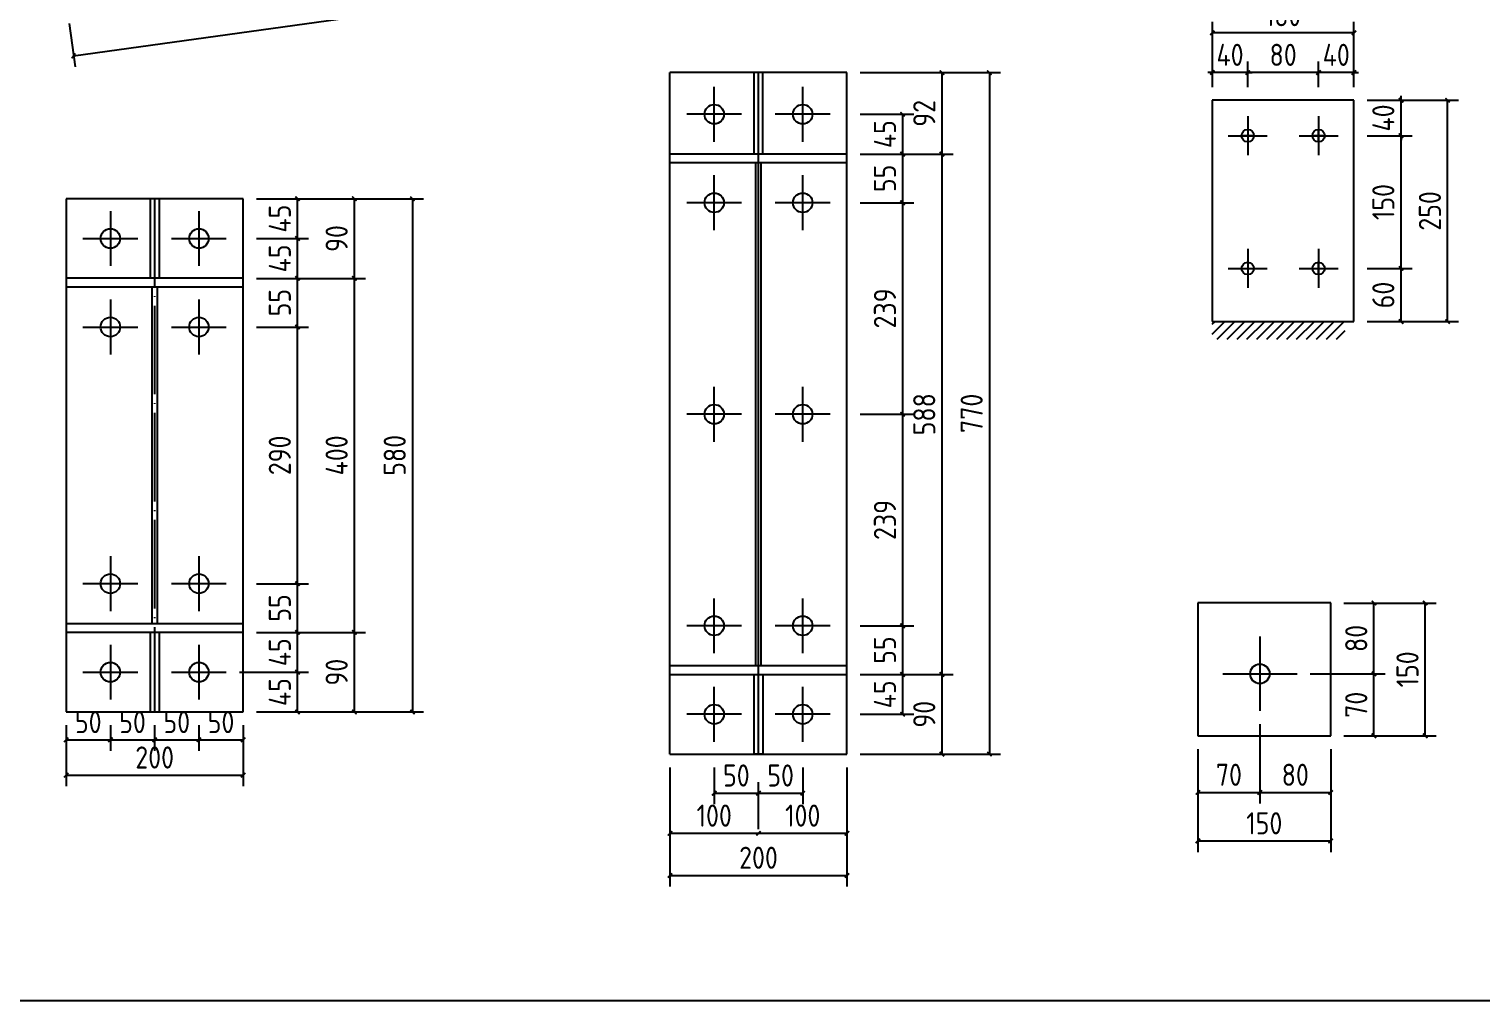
# Model space of a CAD drawing. Extents: x 810015 to 1451442, y -271755 to 145013.
# Drawn here: x 835436 to 868246, y -107811 to -85847 of the extents above; entities that cross this region are included whole.
import ezdxf

# ---------------------------------------------------------------- set-up
doc = ezdxf.new("R2010")
doc.units = 0
doc.header["$LTSCALE"] = 1000
doc.header["$MEASUREMENT"] = 0
doc.linetypes.add('DOTE', pattern=[2.42, 2, -0.2, 0.02, -0.2])
doc.styles.get("Standard").update_dxf_attribs({"font": 'gbenor.shx', "bigfont": 'gbcbig.shx'})
doc.dimstyles.get("Standard").update_dxf_attribs({"dimscale": 100, "dimtxt": 2.5, "dimasz": 1, "dimexe": 2.5, "dimexo": 3, "dimgap": 1.5, "dimtad": 1, "dimdec": 0, "dimzin": 0, "dimdsep": 46, "dimtxsty": 'Standard', "dimblk": 'ARCHTICK', "dimcen": 0.09, "dimadec": 0, "dimazin": 0, "dimtfac": 1, "dimtdec": 0, "dimtix": 1, "dimtmove": 2, "dimatfit": 3, "dimfxl": 1, "dimtolj": 1, "dimtzin": 0, "dimarcsym": 0})

# ---------------------------------------------------------------- blocks, each defined once
blk = doc.blocks.new('_ArchTick')
at = {"color": 0, "linetype": 'ByBlock', "const_width": 0.4}
blk.add_lwpolyline([(-0.5, -0.5), (0.5, 0.5)], dxfattribs=at)
blk = doc.blocks.new('*D747')
at = {"color": 0, "lineweight": -2}
for p, q in [((861874, -82175), (862010, -83151)), ((836442, -86453), (861976, -82903)), ((836341, -85725), (836476, -86701))]:
    blk.add_line(p, q, dxfattribs=at)
at = {"layer": 'Defpoints', "color": 0}
for p in [(861833, -81878), (861976, -82903), (836299, -85428)]:
    blk.add_point(p, dxfattribs=at)
at = {"color": 0, "lineweight": -2, "xscale": 100, "yscale": 100, "zscale": 100}
for p, rotation in [((861976, -82903), 7.915163459661841), ((836442, -86453), 187.9151634596619)]:
    blk.add_blockref('_ArchTick', p, dxfattribs=dict(at, rotation=rotation))
at = {"color": 0, "insert": (849154, -84282), "char_height": 500, "attachment_point": 5, "rotation": 7.9152}
blk.add_mtext('\\A1;5156', dxfattribs=at)
blk = doc.blocks.new('*D751')
at = {"color": 0, "lineweight": -2}
for p, q in [((854220, -87772), (855427, -87772)), ((855177, -87772), (855177, -88672)), ((854220, -88672), (855427, -88672))]:
    blk.add_line(p, q, dxfattribs=at)
at = {"layer": 'Defpoints', "color": 0}
for p in [(853920, -87772), (853920, -88672), (855177, -88672)]:
    blk.add_point(p, dxfattribs=at)
at = {"color": 0, "lineweight": -2, "xscale": 100, "yscale": 100, "zscale": 100}
for p, rotation in [((855177, -87772), 90), ((855177, -88672), 270)]:
    blk.add_blockref('_ArchTick', p, dxfattribs=dict(at, rotation=rotation))
at = {"color": 0, "insert": (854777, -88222), "char_height": 500, "attachment_point": 5, "rotation": 90}
blk.add_mtext('\\A1;45', dxfattribs=at)
blk = doc.blocks.new('*D752')
at = {"color": 0, "lineweight": -2}
for p, q in [((854220, -88672), (855427, -88672)), ((855177, -88672), (855177, -89772)), ((854220, -89772), (855427, -89772))]:
    blk.add_line(p, q, dxfattribs=at)
at = {"layer": 'Defpoints', "color": 0}
for p in [(853920, -88672), (853920, -89772), (855177, -89772)]:
    blk.add_point(p, dxfattribs=at)
at = {"color": 0, "lineweight": -2, "xscale": 100, "yscale": 100, "zscale": 100}
for p, rotation in [((855177, -88672), 90), ((855177, -89772), 270)]:
    blk.add_blockref('_ArchTick', p, dxfattribs=dict(at, rotation=rotation))
at = {"color": 0, "insert": (854777, -89222), "char_height": 500, "attachment_point": 5, "rotation": 90}
blk.add_mtext('\\A1;55', dxfattribs=at)
blk = doc.blocks.new('*D145')
at = {"color": 0, "lineweight": -2}
for p, q in [((854220, -89772), (855427, -89772)), ((855177, -89772), (855177, -94552)), ((854220, -94552), (855427, -94552))]:
    blk.add_line(p, q, dxfattribs=at)
at = {"layer": 'Defpoints', "color": 0}
for p in [(853920, -89772), (853920, -94552), (855177, -94552)]:
    blk.add_point(p, dxfattribs=at)
at = {"color": 0, "lineweight": -2, "xscale": 100, "yscale": 100, "zscale": 100}
for p, rotation in [((855177, -89772), 90), ((855177, -94552), 270)]:
    blk.add_blockref('_ArchTick', p, dxfattribs=dict(at, rotation=rotation))
at = {"color": 0, "insert": (854777, -92162), "char_height": 500, "attachment_point": 5, "rotation": 90}
blk.add_mtext('\\A1;239', dxfattribs=at)
blk = doc.blocks.new('*D146')
at = {"color": 0, "lineweight": -2}
for p, q in [((854220, -94552), (855427, -94552)), ((855177, -94552), (855177, -99332)), ((854220, -99332), (855427, -99332))]:
    blk.add_line(p, q, dxfattribs=at)
at = {"layer": 'Defpoints', "color": 0}
for p in [(853920, -94552), (853920, -99332), (855177, -99332)]:
    blk.add_point(p, dxfattribs=at)
at = {"color": 0, "lineweight": -2, "xscale": 100, "yscale": 100, "zscale": 100}
for p, rotation in [((855177, -94552), 90), ((855177, -99332), 270)]:
    blk.add_blockref('_ArchTick', p, dxfattribs=dict(at, rotation=rotation))
at = {"color": 0, "insert": (854777, -96942), "char_height": 500, "attachment_point": 5, "rotation": 90}
blk.add_mtext('\\A1;239', dxfattribs=at)
blk = doc.blocks.new('*D753')
at = {"color": 0, "lineweight": -2}
for p, q in [((854220, -99332), (855427, -99332)), ((855177, -99332), (855177, -100432)), ((854220, -100432), (855427, -100432))]:
    blk.add_line(p, q, dxfattribs=at)
at = {"layer": 'Defpoints', "color": 0}
for p in [(853920, -99332), (853920, -100432), (855177, -100432)]:
    blk.add_point(p, dxfattribs=at)
at = {"color": 0, "lineweight": -2, "xscale": 100, "yscale": 100, "zscale": 100}
for p, rotation in [((855177, -99332), 90), ((855177, -100432), 270)]:
    blk.add_blockref('_ArchTick', p, dxfattribs=dict(at, rotation=rotation))
at = {"color": 0, "insert": (854777, -99882), "char_height": 500, "attachment_point": 5, "rotation": 90}
blk.add_mtext('\\A1;55', dxfattribs=at)
blk = doc.blocks.new('*D754')
at = {"color": 0, "lineweight": -2}
for p, q in [((854220, -100432), (855427, -100432)), ((855177, -100432), (855177, -101332)), ((854220, -101332), (855427, -101332))]:
    blk.add_line(p, q, dxfattribs=at)
at = {"layer": 'Defpoints', "color": 0}
for p in [(853920, -100432), (853920, -101332), (855177, -101332)]:
    blk.add_point(p, dxfattribs=at)
at = {"color": 0, "lineweight": -2, "xscale": 100, "yscale": 100, "zscale": 100}
for p, rotation in [((855177, -100432), 90), ((855177, -101332), 270)]:
    blk.add_blockref('_ArchTick', p, dxfattribs=dict(at, rotation=rotation))
at = {"color": 0, "insert": (854777, -100882), "char_height": 500, "attachment_point": 5, "rotation": 90}
blk.add_mtext('\\A1;45', dxfattribs=at)
blk = doc.blocks.new('*D755')
at = {"color": 0, "lineweight": -2}
for p, q in [((854220, -86832), (856316, -86832)), ((856066, -86832), (856066, -88672)), ((854220, -88672), (856316, -88672))]:
    blk.add_line(p, q, dxfattribs=at)
at = {"layer": 'Defpoints', "color": 0}
for p in [(853920, -86832), (853920, -88672), (856066, -88672)]:
    blk.add_point(p, dxfattribs=at)
at = {"color": 0, "lineweight": -2, "xscale": 100, "yscale": 100, "zscale": 100}
for p, rotation in [((856066, -86832), 90), ((856066, -88672), 270)]:
    blk.add_blockref('_ArchTick', p, dxfattribs=dict(at, rotation=rotation))
at = {"color": 0, "insert": (855666, -87752), "char_height": 500, "attachment_point": 5, "rotation": 90}
blk.add_mtext('\\A1;92', dxfattribs=at)
blk = doc.blocks.new('*D147')
at = {"color": 0, "lineweight": -2}
for p, q in [((854220, -88672), (856316, -88672)), ((856066, -88672), (856066, -100432)), ((854220, -100432), (856316, -100432))]:
    blk.add_line(p, q, dxfattribs=at)
at = {"layer": 'Defpoints', "color": 0}
for p in [(853920, -88672), (853920, -100432), (856066, -100432)]:
    blk.add_point(p, dxfattribs=at)
at = {"color": 0, "lineweight": -2, "xscale": 100, "yscale": 100, "zscale": 100}
for p, rotation in [((856066, -88672), 90), ((856066, -100432), 270)]:
    blk.add_blockref('_ArchTick', p, dxfattribs=dict(at, rotation=rotation))
at = {"color": 0, "insert": (855666, -94552), "char_height": 500, "attachment_point": 5, "rotation": 90}
blk.add_mtext('\\A1;588', dxfattribs=at)
blk = doc.blocks.new('*D756')
at = {"color": 0, "lineweight": -2}
for p, q in [((854220, -100432), (856316, -100432)), ((856066, -100432), (856066, -102232)), ((854220, -102232), (856316, -102232))]:
    blk.add_line(p, q, dxfattribs=at)
at = {"layer": 'Defpoints', "color": 0}
for p in [(853920, -100432), (853920, -102232), (856066, -102232)]:
    blk.add_point(p, dxfattribs=at)
at = {"color": 0, "lineweight": -2, "xscale": 100, "yscale": 100, "zscale": 100}
for p, rotation in [((856066, -100432), 90), ((856066, -102232), 270)]:
    blk.add_blockref('_ArchTick', p, dxfattribs=dict(at, rotation=rotation))
at = {"color": 0, "insert": (855666, -101332), "char_height": 500, "attachment_point": 5, "rotation": 90}
blk.add_mtext('\\A1;90', dxfattribs=at)
blk = doc.blocks.new('*D148')
at = {"color": 0, "lineweight": -2}
for p, q in [((850920, -102532), (850920, -103366)), ((851920, -103932), (851920, -102866)), ((850920, -103116), (851920, -103116))]:
    blk.add_line(p, q, dxfattribs=at)
at = {"layer": 'Defpoints', "color": 0}
for p in [(850920, -102232), (851920, -103116), (851920, -104232)]:
    blk.add_point(p, dxfattribs=at)
at = {"color": 0, "lineweight": -2, "xscale": 100, "yscale": 100, "zscale": 100, "rotation": 180}
blk.add_blockref('_ArchTick', (850920, -103116), dxfattribs=at)
at = {"color": 0, "lineweight": -2, "xscale": 100, "yscale": 100, "zscale": 100}
blk.add_blockref('_ArchTick', (851920, -103116), dxfattribs=at)
at = {"color": 0, "insert": (851420, -102716), "char_height": 500, "attachment_point": 5}
blk.add_mtext('\\A1;50', dxfattribs=at)
blk = doc.blocks.new('*D149')
at = {"color": 0, "lineweight": -2}
for p, q in [((852920, -102532), (852920, -103366)), ((851920, -103932), (851920, -102866)), ((851920, -103116), (852920, -103116))]:
    blk.add_line(p, q, dxfattribs=at)
at = {"layer": 'Defpoints', "color": 0}
for p in [(852920, -102232), (852920, -103116), (851920, -104232)]:
    blk.add_point(p, dxfattribs=at)
at = {"color": 0, "lineweight": -2, "xscale": 100, "yscale": 100, "zscale": 100, "rotation": 180}
blk.add_blockref('_ArchTick', (851920, -103116), dxfattribs=at)
at = {"color": 0, "lineweight": -2, "xscale": 100, "yscale": 100, "zscale": 100}
blk.add_blockref('_ArchTick', (852920, -103116), dxfattribs=at)
at = {"color": 0, "insert": (852420, -102716), "char_height": 500, "attachment_point": 5}
blk.add_mtext('\\A1;50', dxfattribs=at)
blk = doc.blocks.new('*D150')
at = {"color": 0, "lineweight": -2}
for p, q in [((849920, -102532), (849920, -104273)), ((851920, -103932), (851920, -103773)), ((849920, -104023), (851920, -104023))]:
    blk.add_line(p, q, dxfattribs=at)
at = {"layer": 'Defpoints', "color": 0}
for p in [(849920, -102232), (851920, -104023), (851920, -104232)]:
    blk.add_point(p, dxfattribs=at)
at = {"color": 0, "lineweight": -2, "xscale": 100, "yscale": 100, "zscale": 100, "rotation": 180}
blk.add_blockref('_ArchTick', (849920, -104023), dxfattribs=at)
at = {"color": 0, "lineweight": -2, "xscale": 100, "yscale": 100, "zscale": 100}
blk.add_blockref('_ArchTick', (851920, -104023), dxfattribs=at)
at = {"color": 0, "insert": (850920, -103623), "char_height": 500, "attachment_point": 5}
blk.add_mtext('\\A1;100', dxfattribs=at)
blk = doc.blocks.new('*D151')
at = {"color": 0, "lineweight": -2}
for p, q in [((853920, -102532), (853920, -104273)), ((851920, -103932), (851920, -103773)), ((851920, -104023), (853920, -104023))]:
    blk.add_line(p, q, dxfattribs=at)
at = {"layer": 'Defpoints', "color": 0}
for p in [(853920, -102232), (851920, -104232), (853920, -104023)]:
    blk.add_point(p, dxfattribs=at)
at = {"color": 0, "lineweight": -2, "xscale": 100, "yscale": 100, "zscale": 100, "rotation": 180}
blk.add_blockref('_ArchTick', (851920, -104023), dxfattribs=at)
at = {"color": 0, "lineweight": -2, "xscale": 100, "yscale": 100, "zscale": 100}
blk.add_blockref('_ArchTick', (853920, -104023), dxfattribs=at)
at = {"color": 0, "insert": (852920, -103623), "char_height": 500, "attachment_point": 5}
blk.add_mtext('\\A1;100', dxfattribs=at)
blk = doc.blocks.new('*D757')
at = {"color": 0, "lineweight": -2}
for p, q in [((836275, -101581), (836275, -102159)), ((837275, -101581), (837275, -102159)), ((836275, -101909), (837275, -101909))]:
    blk.add_line(p, q, dxfattribs=at)
at = {"layer": 'Defpoints', "color": 0}
for p in [(836275, -101281), (837275, -101281), (837275, -101909)]:
    blk.add_point(p, dxfattribs=at)
at = {"color": 0, "lineweight": -2, "xscale": 100, "yscale": 100, "zscale": 100, "rotation": 180}
blk.add_blockref('_ArchTick', (836275, -101909), dxfattribs=at)
at = {"color": 0, "lineweight": -2, "xscale": 100, "yscale": 100, "zscale": 100}
blk.add_blockref('_ArchTick', (837275, -101909), dxfattribs=at)
at = {"color": 0, "insert": (836775, -101509), "char_height": 500, "attachment_point": 5}
blk.add_mtext('\\A1;50', dxfattribs=at)
blk = doc.blocks.new('*D758')
at = {"color": 0, "lineweight": -2}
for p, q in [((837275, -101581), (837275, -102159)), ((838275, -101581), (838275, -102159)), ((837275, -101909), (838275, -101909))]:
    blk.add_line(p, q, dxfattribs=at)
at = {"layer": 'Defpoints', "color": 0}
for p in [(837275, -101281), (838275, -101281), (838275, -101909)]:
    blk.add_point(p, dxfattribs=at)
at = {"color": 0, "lineweight": -2, "xscale": 100, "yscale": 100, "zscale": 100, "rotation": 180}
blk.add_blockref('_ArchTick', (837275, -101909), dxfattribs=at)
at = {"color": 0, "lineweight": -2, "xscale": 100, "yscale": 100, "zscale": 100}
blk.add_blockref('_ArchTick', (838275, -101909), dxfattribs=at)
at = {"color": 0, "insert": (837775, -101509), "char_height": 500, "attachment_point": 5}
blk.add_mtext('\\A1;50', dxfattribs=at)
blk = doc.blocks.new('*D759')
at = {"color": 0, "lineweight": -2}
for p, q in [((838275, -101581), (838275, -102159)), ((839275, -101581), (839275, -102159)), ((838275, -101909), (839275, -101909))]:
    blk.add_line(p, q, dxfattribs=at)
at = {"layer": 'Defpoints', "color": 0}
for p in [(838275, -101281), (839275, -101281), (839275, -101909)]:
    blk.add_point(p, dxfattribs=at)
at = {"color": 0, "lineweight": -2, "xscale": 100, "yscale": 100, "zscale": 100, "rotation": 180}
blk.add_blockref('_ArchTick', (838275, -101909), dxfattribs=at)
at = {"color": 0, "lineweight": -2, "xscale": 100, "yscale": 100, "zscale": 100}
blk.add_blockref('_ArchTick', (839275, -101909), dxfattribs=at)
at = {"color": 0, "insert": (838775, -101509), "char_height": 500, "attachment_point": 5}
blk.add_mtext('\\A1;50', dxfattribs=at)
blk = doc.blocks.new('*D760')
at = {"color": 0, "lineweight": -2}
for p, q in [((839275, -101581), (839275, -102159)), ((840275, -101581), (840275, -102159)), ((839275, -101909), (840275, -101909))]:
    blk.add_line(p, q, dxfattribs=at)
at = {"layer": 'Defpoints', "color": 0}
for p in [(839275, -101281), (840275, -101281), (840275, -101909)]:
    blk.add_point(p, dxfattribs=at)
at = {"color": 0, "lineweight": -2, "xscale": 100, "yscale": 100, "zscale": 100, "rotation": 180}
blk.add_blockref('_ArchTick', (839275, -101909), dxfattribs=at)
at = {"color": 0, "lineweight": -2, "xscale": 100, "yscale": 100, "zscale": 100}
blk.add_blockref('_ArchTick', (840275, -101909), dxfattribs=at)
at = {"color": 0, "insert": (839775, -101509), "char_height": 500, "attachment_point": 5}
blk.add_mtext('\\A1;50', dxfattribs=at)
blk = doc.blocks.new('*D152')
at = {"color": 0, "lineweight": -2}
for p, q in [((836275, -101581), (836275, -102959)), ((840275, -101581), (840275, -102959)), ((836275, -102709), (840275, -102709))]:
    blk.add_line(p, q, dxfattribs=at)
at = {"layer": 'Defpoints', "color": 0}
for p in [(836275, -101281), (840275, -101281), (840275, -102709)]:
    blk.add_point(p, dxfattribs=at)
at = {"color": 0, "lineweight": -2, "xscale": 100, "yscale": 100, "zscale": 100, "rotation": 180}
blk.add_blockref('_ArchTick', (836275, -102709), dxfattribs=at)
at = {"color": 0, "lineweight": -2, "xscale": 100, "yscale": 100, "zscale": 100}
blk.add_blockref('_ArchTick', (840275, -102709), dxfattribs=at)
at = {"color": 0, "insert": (838275, -102309), "char_height": 500, "attachment_point": 5}
blk.add_mtext('\\A1;200', dxfattribs=at)
blk = doc.blocks.new('*D761')
at = {"color": 0, "lineweight": -2}
for p, q in [((840575, -99481), (841753, -99481)), ((841503, -100381), (841503, -99481)), ((840195, -100381), (841753, -100381))]:
    blk.add_line(p, q, dxfattribs=at)
at = {"layer": 'Defpoints', "color": 0}
for p in [(840275, -99481), (841503, -99481), (839895, -100381)]:
    blk.add_point(p, dxfattribs=at)
at = {"color": 0, "lineweight": -2, "xscale": 100, "yscale": 100, "zscale": 100}
for p, rotation in [((841503, -99481), 90), ((841503, -100381), 270)]:
    blk.add_blockref('_ArchTick', p, dxfattribs=dict(at, rotation=rotation))
at = {"color": 0, "insert": (841103, -99931), "char_height": 500, "attachment_point": 5, "rotation": 90}
blk.add_mtext('\\A1;45', dxfattribs=at)
blk = doc.blocks.new('*D762')
at = {"color": 0, "lineweight": -2}
for p, q in [((840575, -98381), (841753, -98381)), ((841503, -99481), (841503, -98381)), ((840575, -99481), (841753, -99481))]:
    blk.add_line(p, q, dxfattribs=at)
at = {"layer": 'Defpoints', "color": 0}
for p in [(840275, -98381), (841503, -98381), (840275, -99481)]:
    blk.add_point(p, dxfattribs=at)
at = {"color": 0, "lineweight": -2, "xscale": 100, "yscale": 100, "zscale": 100}
for p, rotation in [((841503, -98381), 90), ((841503, -99481), 270)]:
    blk.add_blockref('_ArchTick', p, dxfattribs=dict(at, rotation=rotation))
at = {"color": 0, "insert": (841103, -98931), "char_height": 500, "attachment_point": 5, "rotation": 90}
blk.add_mtext('\\A1;55', dxfattribs=at)
blk = doc.blocks.new('*D153')
at = {"color": 0, "lineweight": -2}
for p, q in [((840575, -92581), (841753, -92581)), ((841503, -98381), (841503, -92581)), ((840575, -98381), (841753, -98381))]:
    blk.add_line(p, q, dxfattribs=at)
at = {"layer": 'Defpoints', "color": 0}
for p in [(840275, -92581), (841503, -92581), (840275, -98381)]:
    blk.add_point(p, dxfattribs=at)
at = {"color": 0, "lineweight": -2, "xscale": 100, "yscale": 100, "zscale": 100}
for p, rotation in [((841503, -92581), 90), ((841503, -98381), 270)]:
    blk.add_blockref('_ArchTick', p, dxfattribs=dict(at, rotation=rotation))
at = {"color": 0, "insert": (841103, -95481), "char_height": 500, "attachment_point": 5, "rotation": 90}
blk.add_mtext('\\A1;290', dxfattribs=at)
blk = doc.blocks.new('*D763')
at = {"color": 0, "lineweight": -2}
for p, q in [((840575, -91481), (841753, -91481)), ((841503, -92581), (841503, -91481)), ((840575, -92581), (841753, -92581))]:
    blk.add_line(p, q, dxfattribs=at)
at = {"layer": 'Defpoints', "color": 0}
for p in [(840275, -91481), (841503, -91481), (840275, -92581)]:
    blk.add_point(p, dxfattribs=at)
at = {"color": 0, "lineweight": -2, "xscale": 100, "yscale": 100, "zscale": 100}
for p, rotation in [((841503, -91481), 90), ((841503, -92581), 270)]:
    blk.add_blockref('_ArchTick', p, dxfattribs=dict(at, rotation=rotation))
at = {"color": 0, "insert": (841103, -92031), "char_height": 500, "attachment_point": 5, "rotation": 90}
blk.add_mtext('\\A1;55', dxfattribs=at)
blk = doc.blocks.new('*D764')
at = {"color": 0, "lineweight": -2}
for p, q in [((840575, -90581), (841753, -90581)), ((841503, -91481), (841503, -90581)), ((840575, -91481), (841753, -91481))]:
    blk.add_line(p, q, dxfattribs=at)
at = {"layer": 'Defpoints', "color": 0}
for p in [(840275, -90581), (841503, -90581), (840275, -91481)]:
    blk.add_point(p, dxfattribs=at)
at = {"color": 0, "lineweight": -2, "xscale": 100, "yscale": 100, "zscale": 100}
for p, rotation in [((841503, -90581), 90), ((841503, -91481), 270)]:
    blk.add_blockref('_ArchTick', p, dxfattribs=dict(at, rotation=rotation))
at = {"color": 0, "insert": (841103, -91031), "char_height": 500, "attachment_point": 5, "rotation": 90}
blk.add_mtext('\\A1;45', dxfattribs=at)
blk = doc.blocks.new('*D765')
at = {"color": 0, "lineweight": -2}
for p, q in [((840575, -89681), (841753, -89681)), ((841503, -90581), (841503, -89681)), ((840575, -90581), (841753, -90581))]:
    blk.add_line(p, q, dxfattribs=at)
at = {"layer": 'Defpoints', "color": 0}
for p in [(840275, -89681), (841503, -89681), (840275, -90581)]:
    blk.add_point(p, dxfattribs=at)
at = {"color": 0, "lineweight": -2, "xscale": 100, "yscale": 100, "zscale": 100}
for p, rotation in [((841503, -89681), 90), ((841503, -90581), 270)]:
    blk.add_blockref('_ArchTick', p, dxfattribs=dict(at, rotation=rotation))
at = {"color": 0, "insert": (841103, -90131), "char_height": 500, "attachment_point": 5, "rotation": 90}
blk.add_mtext('\\A1;45', dxfattribs=at)
blk = doc.blocks.new('*D154')
at = {"color": 0, "lineweight": -2}
for p, q in [((840195, -100381), (841753, -100381)), ((841503, -101281), (841503, -100381)), ((840575, -101281), (841753, -101281))]:
    blk.add_line(p, q, dxfattribs=at)
at = {"layer": 'Defpoints', "color": 0}
for p in [(839895, -100381), (841503, -100381), (840275, -101281)]:
    blk.add_point(p, dxfattribs=at)
at = {"color": 0, "lineweight": -2, "xscale": 100, "yscale": 100, "zscale": 100}
for p, rotation in [((841503, -100381), 90), ((841503, -101281), 270)]:
    blk.add_blockref('_ArchTick', p, dxfattribs=dict(at, rotation=rotation))
at = {"color": 0, "insert": (841103, -100831), "char_height": 500, "attachment_point": 5, "rotation": 90}
blk.add_mtext('\\A1;45', dxfattribs=at)
blk = doc.blocks.new('*D155')
at = {"color": 0, "lineweight": -2}
for p, q in [((840575, -99481), (843038, -99481)), ((842788, -101281), (842788, -99481)), ((840575, -101281), (843038, -101281))]:
    blk.add_line(p, q, dxfattribs=at)
at = {"layer": 'Defpoints', "color": 0}
for p in [(840275, -99481), (842788, -99481), (840275, -101281)]:
    blk.add_point(p, dxfattribs=at)
at = {"color": 0, "lineweight": -2, "xscale": 100, "yscale": 100, "zscale": 100}
for p, rotation in [((842788, -99481), 90), ((842788, -101281), 270)]:
    blk.add_blockref('_ArchTick', p, dxfattribs=dict(at, rotation=rotation))
at = {"color": 0, "insert": (842388, -100381), "char_height": 500, "attachment_point": 5, "rotation": 90}
blk.add_mtext('\\A1;90', dxfattribs=at)
blk = doc.blocks.new('*D156')
at = {"color": 0, "lineweight": -2}
for p, q in [((840575, -91481), (843038, -91481)), ((842788, -99481), (842788, -91481)), ((840575, -99481), (843038, -99481))]:
    blk.add_line(p, q, dxfattribs=at)
at = {"layer": 'Defpoints', "color": 0}
for p in [(840275, -91481), (842788, -91481), (840275, -99481)]:
    blk.add_point(p, dxfattribs=at)
at = {"color": 0, "lineweight": -2, "xscale": 100, "yscale": 100, "zscale": 100}
for p, rotation in [((842788, -91481), 90), ((842788, -99481), 270)]:
    blk.add_blockref('_ArchTick', p, dxfattribs=dict(at, rotation=rotation))
at = {"color": 0, "insert": (842388, -95481), "char_height": 500, "attachment_point": 5, "rotation": 90}
blk.add_mtext('\\A1;400', dxfattribs=at)
blk = doc.blocks.new('*D157')
at = {"color": 0, "lineweight": -2}
for p, q in [((840575, -89681), (843038, -89681)), ((842788, -91481), (842788, -89681)), ((840575, -91481), (843038, -91481))]:
    blk.add_line(p, q, dxfattribs=at)
at = {"layer": 'Defpoints', "color": 0}
for p in [(840275, -89681), (842788, -89681), (840275, -91481)]:
    blk.add_point(p, dxfattribs=at)
at = {"color": 0, "lineweight": -2, "xscale": 100, "yscale": 100, "zscale": 100}
for p, rotation in [((842788, -89681), 90), ((842788, -91481), 270)]:
    blk.add_blockref('_ArchTick', p, dxfattribs=dict(at, rotation=rotation))
at = {"color": 0, "insert": (842388, -90581), "char_height": 500, "attachment_point": 5, "rotation": 90}
blk.add_mtext('\\A1;90', dxfattribs=at)
blk = doc.blocks.new('*D766')
at = {"color": 0, "lineweight": -2}
for p, q in [((863250, -101558), (863250, -103350)), ((861850, -102118), (861850, -103350)), ((861850, -103100), (863250, -103100))]:
    blk.add_line(p, q, dxfattribs=at)
at = {"layer": 'Defpoints', "color": 0}
for p in [(863250, -101258), (861850, -101818), (863250, -103100)]:
    blk.add_point(p, dxfattribs=at)
at = {"color": 0, "lineweight": -2, "xscale": 100, "yscale": 100, "zscale": 100, "rotation": 180}
blk.add_blockref('_ArchTick', (861850, -103100), dxfattribs=at)
at = {"color": 0, "lineweight": -2, "xscale": 100, "yscale": 100, "zscale": 100}
blk.add_blockref('_ArchTick', (863250, -103100), dxfattribs=at)
at = {"color": 0, "insert": (862550, -102700), "char_height": 500, "attachment_point": 5}
blk.add_mtext('\\A1;70', dxfattribs=at)
blk = doc.blocks.new('*D767')
at = {"color": 0, "lineweight": -2}
for p, q in [((863250, -101558), (863250, -103350)), ((864850, -102118), (864850, -103350)), ((863250, -103100), (864850, -103100))]:
    blk.add_line(p, q, dxfattribs=at)
at = {"layer": 'Defpoints', "color": 0}
for p in [(863250, -101258), (864850, -101818), (864850, -103100)]:
    blk.add_point(p, dxfattribs=at)
at = {"color": 0, "lineweight": -2, "xscale": 100, "yscale": 100, "zscale": 100, "rotation": 180}
blk.add_blockref('_ArchTick', (863250, -103100), dxfattribs=at)
at = {"color": 0, "lineweight": -2, "xscale": 100, "yscale": 100, "zscale": 100}
blk.add_blockref('_ArchTick', (864850, -103100), dxfattribs=at)
at = {"color": 0, "insert": (864050, -102700), "char_height": 500, "attachment_point": 5}
blk.add_mtext('\\A1;80', dxfattribs=at)
blk = doc.blocks.new('*D768')
at = {"color": 0, "lineweight": -2}
for p, q in [((864390, -100418), (866078, -100418)), ((865828, -101818), (865828, -100418)), ((865150, -101818), (866078, -101818))]:
    blk.add_line(p, q, dxfattribs=at)
at = {"layer": 'Defpoints', "color": 0}
for p in [(864090, -100418), (865828, -100418), (864850, -101818)]:
    blk.add_point(p, dxfattribs=at)
at = {"color": 0, "lineweight": -2, "xscale": 100, "yscale": 100, "zscale": 100}
for p, rotation in [((865828, -100418), 90), ((865828, -101818), 270)]:
    blk.add_blockref('_ArchTick', p, dxfattribs=dict(at, rotation=rotation))
at = {"color": 0, "insert": (865428, -101118), "char_height": 500, "attachment_point": 5, "rotation": 90}
blk.add_mtext('\\A1;70', dxfattribs=at)
blk = doc.blocks.new('*D769')
at = {"color": 0, "lineweight": -2}
for p, q in [((865150, -98818), (866078, -98818)), ((865828, -100418), (865828, -98818)), ((864390, -100418), (866078, -100418))]:
    blk.add_line(p, q, dxfattribs=at)
at = {"layer": 'Defpoints', "color": 0}
for p in [(864850, -98818), (865828, -98818), (864090, -100418)]:
    blk.add_point(p, dxfattribs=at)
at = {"color": 0, "lineweight": -2, "xscale": 100, "yscale": 100, "zscale": 100}
for p, rotation in [((865828, -98818), 90), ((865828, -100418), 270)]:
    blk.add_blockref('_ArchTick', p, dxfattribs=dict(at, rotation=rotation))
at = {"color": 0, "insert": (865428, -99618), "char_height": 500, "attachment_point": 5, "rotation": 90}
blk.add_mtext('\\A1;80', dxfattribs=at)
blk = doc.blocks.new('*D158')
at = {"color": 0, "lineweight": -2}
for p, q in [((861850, -102118), (861850, -104446)), ((864850, -102118), (864850, -104446)), ((861850, -104196), (864850, -104196))]:
    blk.add_line(p, q, dxfattribs=at)
at = {"layer": 'Defpoints', "color": 0}
for p in [(861850, -101818), (864850, -101818), (864850, -104196)]:
    blk.add_point(p, dxfattribs=at)
at = {"color": 0, "lineweight": -2, "xscale": 100, "yscale": 100, "zscale": 100, "rotation": 180}
blk.add_blockref('_ArchTick', (861850, -104196), dxfattribs=at)
at = {"color": 0, "lineweight": -2, "xscale": 100, "yscale": 100, "zscale": 100}
blk.add_blockref('_ArchTick', (864850, -104196), dxfattribs=at)
at = {"color": 0, "insert": (863350, -103796), "char_height": 500, "attachment_point": 5}
blk.add_mtext('\\A1;150', dxfattribs=at)
blk = doc.blocks.new('*D159')
at = {"color": 0, "lineweight": -2}
for p, q in [((865150, -98818), (867236, -98818)), ((866986, -101818), (866986, -98818)), ((865150, -101818), (867236, -101818))]:
    blk.add_line(p, q, dxfattribs=at)
at = {"layer": 'Defpoints', "color": 0}
for p in [(864850, -98818), (866986, -98818), (864850, -101818)]:
    blk.add_point(p, dxfattribs=at)
at = {"color": 0, "lineweight": -2, "xscale": 100, "yscale": 100, "zscale": 100}
for p, rotation in [((866986, -98818), 90), ((866986, -101818), 270)]:
    blk.add_blockref('_ArchTick', p, dxfattribs=dict(at, rotation=rotation))
at = {"color": 0, "insert": (866586, -100318), "char_height": 500, "attachment_point": 5, "rotation": 90}
blk.add_mtext('\\A1;150', dxfattribs=at)
blk = doc.blocks.new('*D771')
at = {"color": 0, "lineweight": -2}
for p, q in [((865676, -91257), (866690, -91257)), ((866440, -92457), (866440, -91257)), ((865676, -92457), (866690, -92457))]:
    blk.add_line(p, q, dxfattribs=at)
at = {"layer": 'Defpoints', "color": 0}
for p in [(865376, -91257), (866440, -91257), (865376, -92457)]:
    blk.add_point(p, dxfattribs=at)
at = {"color": 0, "lineweight": -2, "xscale": 100, "yscale": 100, "zscale": 100}
for p, rotation in [((866440, -91257), 90), ((866440, -92457), 270)]:
    blk.add_blockref('_ArchTick', p, dxfattribs=dict(at, rotation=rotation))
at = {"color": 0, "insert": (866040, -91857), "char_height": 500, "attachment_point": 5, "rotation": 90}
blk.add_mtext('\\A1;60', dxfattribs=at)
blk = doc.blocks.new('*D160')
at = {"color": 0, "lineweight": -2}
for p, q in [((865676, -88257), (866690, -88257)), ((866440, -91257), (866440, -88257)), ((865676, -91257), (866690, -91257))]:
    blk.add_line(p, q, dxfattribs=at)
at = {"layer": 'Defpoints', "color": 0}
for p in [(865376, -88257), (866440, -88257), (865376, -91257)]:
    blk.add_point(p, dxfattribs=at)
at = {"color": 0, "lineweight": -2, "xscale": 100, "yscale": 100, "zscale": 100}
for p, rotation in [((866440, -88257), 90), ((866440, -91257), 270)]:
    blk.add_blockref('_ArchTick', p, dxfattribs=dict(at, rotation=rotation))
at = {"color": 0, "insert": (866040, -89757), "char_height": 500, "attachment_point": 5, "rotation": 90}
blk.add_mtext('\\A1;150', dxfattribs=at)
blk = doc.blocks.new('*D772')
at = {"color": 0, "lineweight": -2}
for p, q in [((865676, -87457), (866690, -87457)), ((866440, -87457), (866440, -87357)), ((866440, -88257), (866440, -87457)), ((865676, -88257), (866690, -88257)), ((866440, -88257), (866440, -88357))]:
    blk.add_line(p, q, dxfattribs=at)
at = {"layer": 'Defpoints', "color": 0}
for p in [(865376, -87457), (866440, -87457), (865376, -88257)]:
    blk.add_point(p, dxfattribs=at)
at = {"color": 0, "lineweight": -2, "xscale": 100, "yscale": 100, "zscale": 100}
for p, rotation in [((866440, -87457), 270), ((866440, -88257), 90)]:
    blk.add_blockref('_ArchTick', p, dxfattribs=dict(at, rotation=rotation))
at = {"color": 0, "insert": (866040, -87857), "char_height": 500, "attachment_point": 5, "rotation": 90}
blk.add_mtext('\\A1;40', dxfattribs=at)
blk = doc.blocks.new('*D161')
at = {"color": 0, "lineweight": -2}
for p, q in [((864576, -87157), (864576, -86580)), ((865376, -87157), (865376, -86580)), ((864576, -86830), (864476, -86830)), ((865376, -86830), (864576, -86830)), ((865376, -86830), (865476, -86830))]:
    blk.add_line(p, q, dxfattribs=at)
at = {"layer": 'Defpoints', "color": 0}
for p in [(864576, -86830), (864576, -87457), (865376, -87457)]:
    blk.add_point(p, dxfattribs=at)
at = {"color": 0, "lineweight": -2, "xscale": 100, "yscale": 100, "zscale": 100}
blk.add_blockref('_ArchTick', (864576, -86830), dxfattribs=at)
at = {"color": 0, "lineweight": -2, "xscale": 100, "yscale": 100, "zscale": 100, "rotation": 180}
blk.add_blockref('_ArchTick', (865376, -86830), dxfattribs=at)
at = {"color": 0, "insert": (864976, -86430), "char_height": 500, "attachment_point": 5}
blk.add_mtext('\\A1;40', dxfattribs=at)
blk = doc.blocks.new('*D162')
at = {"color": 0, "lineweight": -2}
for p, q in [((862976, -87157), (862976, -86580)), ((864576, -87157), (864576, -86580)), ((864576, -86830), (862976, -86830))]:
    blk.add_line(p, q, dxfattribs=at)
at = {"layer": 'Defpoints', "color": 0}
for p in [(862976, -86830), (862976, -87457), (864576, -87457)]:
    blk.add_point(p, dxfattribs=at)
at = {"color": 0, "lineweight": -2, "xscale": 100, "yscale": 100, "zscale": 100, "rotation": 180}
blk.add_blockref('_ArchTick', (862976, -86830), dxfattribs=at)
at = {"color": 0, "lineweight": -2, "xscale": 100, "yscale": 100, "zscale": 100}
blk.add_blockref('_ArchTick', (864576, -86830), dxfattribs=at)
at = {"color": 0, "insert": (863776, -86430), "char_height": 500, "attachment_point": 5}
blk.add_mtext('\\A1;80', dxfattribs=at)
blk = doc.blocks.new('*D773')
at = {"color": 0, "lineweight": -2}
for p, q in [((862176, -87157), (862176, -86580)), ((862976, -87157), (862976, -86580)), ((862176, -86830), (862076, -86830)), ((862976, -86830), (862176, -86830)), ((862976, -86830), (863076, -86830))]:
    blk.add_line(p, q, dxfattribs=at)
at = {"layer": 'Defpoints', "color": 0}
for p in [(862176, -86830), (862176, -87457), (862976, -87457)]:
    blk.add_point(p, dxfattribs=at)
at = {"color": 0, "lineweight": -2, "xscale": 100, "yscale": 100, "zscale": 100}
blk.add_blockref('_ArchTick', (862176, -86830), dxfattribs=at)
at = {"color": 0, "lineweight": -2, "xscale": 100, "yscale": 100, "zscale": 100, "rotation": 180}
blk.add_blockref('_ArchTick', (862976, -86830), dxfattribs=at)
at = {"color": 0, "insert": (862576, -86430), "char_height": 500, "attachment_point": 5}
blk.add_mtext('\\A1;40', dxfattribs=at)
blk = doc.blocks.new('*D163')
at = {"color": 0, "lineweight": -2}
for p, q in [((865676, -87457), (867742, -87457)), ((867492, -92457), (867492, -87457)), ((865676, -92457), (867742, -92457))]:
    blk.add_line(p, q, dxfattribs=at)
at = {"layer": 'Defpoints', "color": 0}
for p in [(865376, -87457), (867492, -87457), (865376, -92457)]:
    blk.add_point(p, dxfattribs=at)
at = {"color": 0, "lineweight": -2, "xscale": 100, "yscale": 100, "zscale": 100}
for p, rotation in [((867492, -87457), 90), ((867492, -92457), 270)]:
    blk.add_blockref('_ArchTick', p, dxfattribs=dict(at, rotation=rotation))
at = {"color": 0, "insert": (867092, -89957), "char_height": 500, "attachment_point": 5, "rotation": 90}
blk.add_mtext('\\A1;250', dxfattribs=at)
blk = doc.blocks.new('*D164')
at = {"color": 0, "lineweight": -2}
for p, q in [((862176, -87157), (862176, -85683)), ((865376, -85933), (862176, -85933)), ((865376, -87157), (865376, -85683))]:
    blk.add_line(p, q, dxfattribs=at)
at = {"layer": 'Defpoints', "color": 0}
for p in [(862176, -85933), (862176, -87457), (865376, -87457)]:
    blk.add_point(p, dxfattribs=at)
at = {"color": 0, "lineweight": -2, "xscale": 100, "yscale": 100, "zscale": 100, "rotation": 180}
blk.add_blockref('_ArchTick', (862176, -85933), dxfattribs=at)
at = {"color": 0, "lineweight": -2, "xscale": 100, "yscale": 100, "zscale": 100}
blk.add_blockref('_ArchTick', (865376, -85933), dxfattribs=at)
at = {"color": 0, "insert": (863776, -85533), "char_height": 500, "attachment_point": 5}
blk.add_mtext('\\A1;160', dxfattribs=at)
blk = doc.blocks.new('*D396')
at = {"color": 0, "lineweight": -2}
for p, q in [((854220, -86832), (857387, -86832)), ((857137, -86832), (857137, -102232)), ((854220, -102232), (857387, -102232))]:
    blk.add_line(p, q, dxfattribs=at)
at = {"layer": 'Defpoints', "color": 0}
for p in [(853920, -86832), (853920, -102232), (857137, -102232)]:
    blk.add_point(p, dxfattribs=at)
at = {"color": 0, "lineweight": -2, "xscale": 100, "yscale": 100, "zscale": 100}
for p, rotation in [((857137, -86832), 90), ((857137, -102232), 270)]:
    blk.add_blockref('_ArchTick', p, dxfattribs=dict(at, rotation=rotation))
at = {"color": 0, "insert": (856737, -94532), "char_height": 500, "attachment_point": 5, "rotation": 90}
blk.add_mtext('\\A1;770', dxfattribs=at)
blk = doc.blocks.new('*D1195')
at = {"color": 0, "lineweight": -2}
for p, q in [((849920, -102532), (849920, -105225)), ((853920, -102532), (853920, -105225)), ((849920, -104975), (853920, -104975))]:
    blk.add_line(p, q, dxfattribs=at)
at = {"layer": 'Defpoints', "color": 0}
for p in [(849920, -102232), (853920, -102232), (853920, -104975)]:
    blk.add_point(p, dxfattribs=at)
at = {"color": 0, "lineweight": -2, "xscale": 100, "yscale": 100, "zscale": 100, "rotation": 180}
blk.add_blockref('_ArchTick', (849920, -104975), dxfattribs=at)
at = {"color": 0, "lineweight": -2, "xscale": 100, "yscale": 100, "zscale": 100}
blk.add_blockref('_ArchTick', (853920, -104975), dxfattribs=at)
at = {"color": 0, "insert": (851920, -104575), "char_height": 500, "attachment_point": 5}
blk.add_mtext('\\A1;200', dxfattribs=at)
blk = doc.blocks.new('*D397')
at = {"color": 0, "lineweight": -2}
for p, q in [((840575, -89681), (844350, -89681)), ((844100, -89681), (844100, -101281)), ((840575, -101281), (844350, -101281))]:
    blk.add_line(p, q, dxfattribs=at)
at = {"layer": 'Defpoints', "color": 0}
for p in [(840275, -89681), (840275, -101281), (844100, -101281)]:
    blk.add_point(p, dxfattribs=at)
at = {"color": 0, "lineweight": -2, "xscale": 100, "yscale": 100, "zscale": 100}
for p, rotation in [((844100, -89681), 90), ((844100, -101281), 270)]:
    blk.add_blockref('_ArchTick', p, dxfattribs=dict(at, rotation=rotation))
at = {"color": 0, "insert": (843700, -95481), "char_height": 500, "attachment_point": 5, "rotation": 90}
blk.add_mtext('\\A1;580', dxfattribs=at)

msp = doc.modelspace()

# ---------------------------------------------------------------- hatches: boundary and pattern name
h = msp.add_hatch()
h.set_pattern_fill('ANSI31', color=2, scale=100, style=0)
h.set_pattern_definition([(45, (-1283864.44, 1822763.43), (-112.2532015, 112.2532015), [])])
h.paths.add_polyline_path([(865175.6, -92456.6), (862175.6, -92456.6), (862175.6, -92856.6), (865175.6, -92856.6)])

# ---------------------------------------------------------------- linework, layer by layer
at = {"color": 2}
for p, q in [((853919.8, -86832.4), (849919.8, -86832.4)), ((849919.8, -102232.4), (849919.8, -86832.4)), ((851819.8, -88672.4), (851819.8, -86832.4)), ((852019.8, -88672.4), (852019.8, -86832.4)), ((853919.8, -102232.4), (853919.8, -86832.4)), ((865375.6, -87456.6), (862175.6, -87456.6)), ((862175.6, -87456.6), (862175.6, -92456.6)), ((865375.6, -92456.6), (865375.6, -87456.6)), ((862975.6, -87816.6), (862975.6, -88696.6)), ((864575.6, -87816.6), (864575.6, -88696.6)), ((862535.6, -88256.6), (863415.6, -88256.6)), ((863115.6, -88256.6), (862835.6, -88256.6)), ((862975.6, -88116.6), (862975.6, -88256.6)), ((864135.6, -88256.6), (865015.6, -88256.6)), ((864715.6, -88256.6), (864435.6, -88256.6)), ((864575.6, -88396.6), (864575.6, -88116.6)), ((840274.7, -89680.5), (836274.7, -89680.5)), ((836274.7, -89680.5), (836274.7, -101280.5)), ((840274.7, -101280.5), (840274.7, -89680.5)), ((837274.7, -89960.5), (837274.7, -91200.5)), ((839274.7, -89960.5), (839274.7, -91200.5)), ((836654.7, -90580.5), (837894.7, -90580.5)), ((838654.7, -90580.5), (839894.7, -90580.5)), ((862975.6, -90816.6), (862975.6, -91696.6)), ((864575.6, -90816.6), (864575.6, -91696.6)), ((864575.6, -91396.6), (864575.6, -91116.6)), ((862535.6, -91256.6), (863415.6, -91256.6)), ((864135.6, -91256.6), (865015.6, -91256.6)), ((864575.6, -91256.6), (864715.6, -91256.6)), ((837274.7, -91960.5), (837274.7, -93200.5)), ((839274.7, -91960.5), (839274.7, -93200.5)), ((862175.6, -92456.6), (865375.6, -92456.6)), ((836654.7, -92580.5), (837894.7, -92580.5)), ((838654.7, -92580.5), (839894.7, -92580.5)), ((837274.7, -97760.5), (837274.7, -99000.5)), ((839274.7, -97760.5), (839274.7, -99000.5)), ((836654.7, -98380.5), (837894.7, -98380.5)), ((838654.7, -98380.5), (839894.7, -98380.5)), ((861850, -98817.7), (861850, -101817.7)), ((864850, -98817.7), (861850, -98817.7)), ((864850, -101817.7), (864850, -98817.7)), ((837274.7, -99760.5), (837274.7, -101000.5)), ((839274.7, -99760.5), (839274.7, -101000.5)), ((836654.7, -100380.5), (837894.7, -100380.5)), ((838654.7, -100380.5), (839894.7, -100380.5)), ((851819.8, -102232.4), (851819.8, -100432.4)), ((852019.8, -100432.4), (852019.8, -102232.4)), ((836274.7, -101280.5), (840274.7, -101280.5)), ((861850, -101817.7), (864850, -101817.7)), ((849919.8, -102232.4), (853919.8, -102232.4)), ((852019.8, -102232.4), (851819.8, -102232.4))]:
    msp.add_line(p, q, dxfattribs=at)
at = {"color": 1}
msp.add_line((851919.8, -102232.4), (851919.8, -86832.4), dxfattribs=at)
for p, q in [((850919.8, -88392.4), (850919.8, -87152.4)), ((852919.8, -88392.4), (852919.8, -87152.4)), ((851539.8, -87772.4), (850299.8, -87772.4)), ((853539.8, -87772.4), (852299.8, -87772.4)), ((850919.8, -90392.4), (850919.8, -89152.4)), ((852919.8, -90392.4), (852919.8, -89152.4)), ((851539.8, -89772.4), (850299.8, -89772.4)), ((853539.8, -89772.4), (852299.8, -89772.4)), ((850919.8, -95172.4), (850919.8, -93932.4)), ((852919.8, -95172.4), (852919.8, -93932.4)), ((851539.8, -94552.4), (850299.8, -94552.4)), ((853539.8, -94552.4), (852299.8, -94552.4)), ((850919.8, -99952.4), (850919.8, -98712.4)), ((852919.8, -99952.4), (852919.8, -98712.4)), ((851539.8, -99332.4), (850299.8, -99332.4)), ((853539.8, -99332.4), (852299.8, -99332.4)), ((863250, -99577.7), (863250, -101257.7)), ((850919.8, -101952.4), (850919.8, -100712.4)), ((852919.8, -101952.4), (852919.8, -100712.4)), ((862410, -100417.7), (864090, -100417.7)), ((851539.8, -101332.4), (850299.8, -101332.4)), ((853539.8, -101332.4), (852299.8, -101332.4))]:
    msp.add_line(p, q)
at = {"color": 4}
for p, q in [((853919.8, -88672.4), (849919.8, -88672.4)), ((853919.8, -88872.4), (849919.8, -88872.4)), ((851859.8, -100232.4), (851859.8, -88872.4)), ((851979.8, -100232.4), (851979.8, -88872.4)), ((840274.7, -91480.5), (836274.7, -91480.5)), ((840274.7, -91680.5), (836274.7, -91680.5)), ((838214.7, -91680.5), (838214.7, -99280.5)), ((838334.7, -91680.5), (838334.7, -99280.5)), ((836274.7, -99280.5), (840274.7, -99280.5)), ((836274.7, -99480.5), (840274.7, -99480.5)), ((849919.8, -100232.4), (853919.8, -100232.4)), ((849919.8, -100432.4), (853919.8, -100432.4))]:
    msp.add_line(p, q, dxfattribs=at)
at = {"color": 2, "linetype": 'DOTE'}
for p, q in [((838174.7, -89680.5), (838174.7, -91480.5)), ((838374.7, -89680.5), (838374.7, -91480.5)), ((838174.7, -99480.5), (838174.7, -101280.5)), ((838374.7, -99480.5), (838374.7, -101280.5))]:
    msp.add_line(p, q, dxfattribs=at)
at = {"color": 1, "linetype": 'DOTE'}
msp.add_line((838274.7, -89680.5), (838274.7, -101280.5), dxfattribs=at)
msp.add_lwpolyline([(832304.7, -65846.1), (886905.7, -65846.1), (886905.7, -107811.3), (832304.7, -107811.3)], close=True)
for centre in [(850919.8, -87772.4), (852919.8, -87772.4), (850919.8, -89772.4), (852919.8, -89772.4), (850919.8, -94552.4), (852919.8, -94552.4), (850919.8, -99332.4), (852919.8, -99332.4), (850919.8, -101332.4), (852919.8, -101332.4)]:
    msp.add_circle(centre, 220)
at = {"color": 2}
for centre, radius in [((862975.6, -88256.6), 140), ((864575.6, -88256.6), 140), ((837274.7, -90580.5), 220), ((839274.7, -90580.5), 220), ((862975.6, -91256.6), 140), ((864575.6, -91256.6), 140), ((837274.7, -92580.5), 220), ((839274.7, -92580.5), 220), ((837274.7, -98380.5), 220), ((839274.7, -98380.5), 220), ((837274.7, -100380.5), 220), ((839274.7, -100380.5), 220)]:
    msp.add_circle(centre, radius, dxfattribs=at)
at = {"color": 0}
msp.add_circle((863250, -100417.7), 220, dxfattribs=at)

# ---------------------------------------------------------------- dimensions: what is measured, and where the dimension line sits
at = {"color": 3}
dim = msp.add_aligned_dim(p1=(836299.3, -85428.1), p2=(861833, -81878.1), distance=-1035.1, dimstyle='Standard', override={"dimtxt": 5, "dimlfac": 0.2}, dxfattribs=at)
dim.commit()
dim.dimension.update_dxf_attribs({"geometry": '*D747', "text_midpoint": (849153.6, -84282.1)})
for base, p1, p2, picture, middle in [((862175.6, -85933.1), (865375.6, -87456.6), (862175.6, -87456.6), '*D164', (863775.6, -85533.1)), ((862175.6, -86830.1), (862975.6, -87456.6), (862175.6, -87456.6), '*D773', (862575.6, -86430.1)), ((862975.6, -86830.1), (864575.6, -87456.6), (862975.6, -87456.6), '*D162', (863775.6, -86430.1)), ((864575.6, -86830.1), (865375.6, -87456.6), (864575.6, -87456.6), '*D161', (864975.6, -86430.1)), ((837274.7, -101909), (836274.7, -101280.5), (837274.7, -101280.5), '*D757', (836774.7, -101509)), ((840274.7, -102709), (836274.7, -101280.5), (840274.7, -101280.5), '*D152', (838274.7, -102309)), ((838274.7, -101909), (837274.7, -101280.5), (838274.7, -101280.5), '*D758', (837774.7, -101509)), ((839274.7, -101909), (838274.7, -101280.5), (839274.7, -101280.5), '*D759', (838774.7, -101509)), ((840274.7, -101909), (839274.7, -101280.5), (840274.7, -101280.5), '*D760', (839774.7, -101509)), ((863250, -103099.6), (861850, -101817.7), (863250, -101257.7), '*D766', (862550, -102699.6)), ((864850, -103099.6), (863250, -101257.7), (864850, -101817.7), '*D767', (864050, -102699.6)), ((864850, -104195.6), (861850, -101817.7), (864850, -101817.7), '*D158', (863350, -103795.6)), ((851919.8, -104023.4), (849919.8, -102232.4), (851919.8, -104232.4), '*D150', (850919.8, -103623.4)), ((853919.8, -104975.4), (849919.8, -102232.4), (853919.8, -102232.4), '*D1195', (851919.8, -104575.4)), ((851919.8, -103115.9), (850919.8, -102232.4), (851919.8, -104232.4), '*D148', (851419.8, -102715.9)), ((852919.8, -103115.9), (851919.8, -104232.4), (852919.8, -102232.4), '*D149', (852419.8, -102715.9)), ((853919.8, -104023.4), (851919.8, -104232.4), (853919.8, -102232.4), '*D151', (852919.8, -103623.4))]:
    dim = msp.add_linear_dim(base=base, p1=p1, p2=p2, dimstyle='Standard', override={"dimtxt": 5, "dimlfac": 0.05}, dxfattribs=at)
    dim.commit()
    dim.dimension.update_dxf_attribs({"geometry": picture, "text_midpoint": middle})
for base, p1, p2, picture, middle in [((856066, -88672.4), (853919.8, -86832.4), (853919.8, -88672.4), '*D755', (855666, -87752.4)), ((857137.1, -102232.4), (853919.8, -86832.4), (853919.8, -102232.4), '*D396', (856737.1, -94532.4)), ((866440.1, -87456.6), (865375.6, -88256.6), (865375.6, -87456.6), '*D772', (866040.1, -87856.6)), ((867492.1, -87456.6), (865375.6, -92456.6), (865375.6, -87456.6), '*D163', (867092.1, -89956.6)), ((855176.8, -88672.4), (853919.8, -87772.4), (853919.8, -88672.4), '*D751', (854776.8, -88222.4)), ((866440.1, -88256.6), (865375.6, -91256.6), (865375.6, -88256.6), '*D160', (866040.1, -89756.6)), ((855176.8, -89772.4), (853919.8, -88672.4), (853919.8, -89772.4), '*D752', (854776.8, -89222.4)), ((856066, -100432.4), (853919.8, -88672.4), (853919.8, -100432.4), '*D147', (855666, -94552.4)), ((841502.7, -89680.5), (840274.7, -90580.5), (840274.7, -89680.5), '*D765', (841102.7, -90130.5)), ((842788.2, -89680.5), (840274.7, -91480.5), (840274.7, -89680.5), '*D157', (842388.2, -90580.5)), ((844099.7, -101280.5), (840274.7, -89680.5), (840274.7, -101280.5), '*D397', (843699.7, -95480.5)), ((855176.8, -94552.4), (853919.8, -89772.4), (853919.8, -94552.4), '*D145', (854776.8, -92162.4)), ((841502.7, -90580.5), (840274.7, -91480.5), (840274.7, -90580.5), '*D764', (841102.7, -91030.5)), ((866440.1, -91256.6), (865375.6, -92456.6), (865375.6, -91256.6), '*D771', (866040.1, -91856.6)), ((841502.7, -91480.5), (840274.7, -92580.5), (840274.7, -91480.5), '*D763', (841102.7, -92030.5)), ((842788.2, -91480.5), (840274.7, -99480.5), (840274.7, -91480.5), '*D156', (842388.2, -95480.5)), ((841502.7, -92580.5), (840274.7, -98380.5), (840274.7, -92580.5), '*D153', (841102.7, -95480.5)), ((855176.8, -99332.4), (853919.8, -94552.4), (853919.8, -99332.4), '*D146', (854776.8, -96942.4)), ((841502.7, -98380.5), (840274.7, -99480.5), (840274.7, -98380.5), '*D762', (841102.7, -98930.5)), ((865828.1, -98817.7), (864090, -100417.7), (864850, -98817.7), '*D769', (865428.1, -99617.7)), ((866985.7, -98817.7), (864850, -101817.7), (864850, -98817.7), '*D159', (866585.7, -100317.7)), ((855176.8, -100432.4), (853919.8, -99332.4), (853919.8, -100432.4), '*D753', (854776.8, -99882.4)), ((841502.7, -99480.5), (839894.7, -100380.5), (840274.7, -99480.5), '*D761', (841102.7, -99930.5)), ((842788.2, -99480.5), (840274.7, -101280.5), (840274.7, -99480.5), '*D155', (842388.2, -100380.5)), ((841502.7, -100380.5), (840274.7, -101280.5), (839894.7, -100380.5), '*D154', (841102.7, -100830.5)), ((855176.8, -101332.4), (853919.8, -100432.4), (853919.8, -101332.4), '*D754', (854776.8, -100882.4)), ((856066, -102232.4), (853919.8, -100432.4), (853919.8, -102232.4), '*D756', (855666, -101332.4)), ((865828.1, -100417.7), (864850, -101817.7), (864090, -100417.7), '*D768', (865428.1, -101117.7))]:
    dim = msp.add_linear_dim(base=base, p1=p1, p2=p2, angle=90, dimstyle='Standard', override={"dimtxt": 5, "dimlfac": 0.05}, dxfattribs=at)
    dim.commit()
    dim.dimension.update_dxf_attribs({"geometry": picture, "text_midpoint": middle})

doc.saveas('drawing.dxf')
